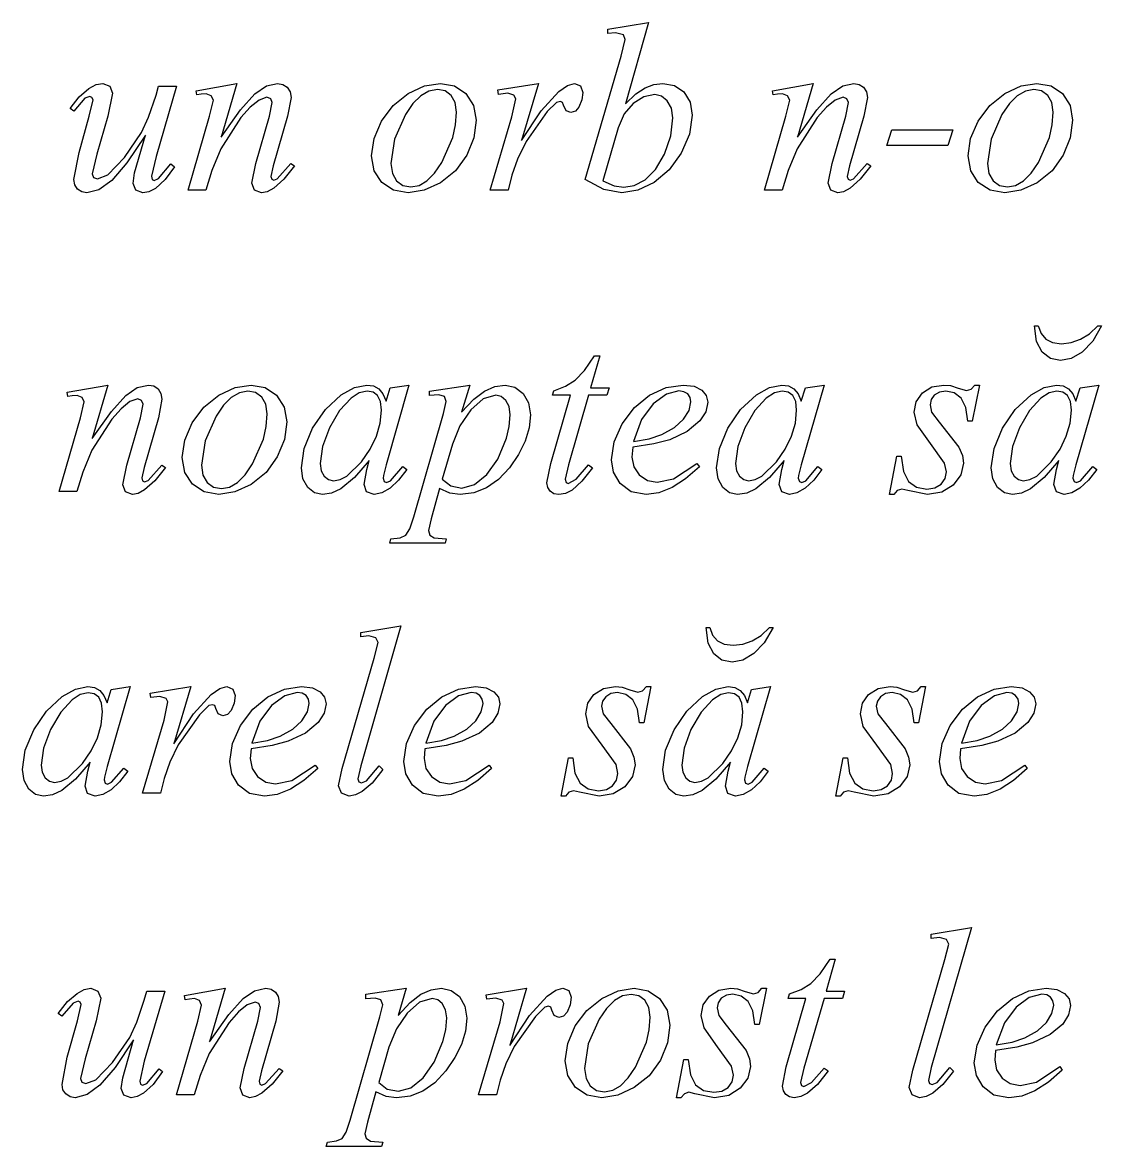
# Model space of a CAD drawing. Extents: x 47 to 525, y 11 to 386.
# Drawn here: x 108.82 to 134.27, y 318.18 to 344.69 of the extents above; entities that cross this region are included whole.
import ezdxf

# ---------------------------------------------------------------- set-up
doc = ezdxf.new("R2010")
doc.units = 0
doc.layers.add('Layer_1', color=7, linetype='CONTINUOUS')

msp = doc.modelspace()

# ---------------------------------------------------------------- linework, layer by layer
at = {"layer": 'Layer_1', "color": 7}
for points in [[(123.584118, 344.687007), (123.036827, 342.767317), (123.286164, 343.001376), (123.500775, 343.147922), (123.704967, 343.225015), (123.917496, 343.250713), (124.195308, 343.200012), (124.417559, 343.047908), (124.56341, 342.80899), (124.612027, 342.497837), (124.54813, 342.051254), (124.356439, 341.606058), (124.068209, 341.212952), (123.714691, 340.91708), (123.331309, 340.731641), (122.953481, 340.669828), (122.528427, 340.748309), (122.09226, 340.983755), (122.936813, 343.892461), (123.034047, 344.286957), (122.989597, 344.395305), (122.800686, 344.445309), (122.622886, 344.425864), (122.622886, 344.531432), (123.584118, 344.687007), (123.584118, 344.687007)], [(112.452139, 343.184038), (111.968743, 341.528271), (111.860395, 341.061544), (111.877074, 340.986535), (111.927081, 340.964296), (112.029872, 341.005966), (112.318797, 341.350455), (112.40214, 341.286559), (112.17989, 340.985131), (111.952083, 340.775382), (111.802064, 340.696206), (111.657601, 340.669814), (111.488135, 340.730932), (111.427014, 340.889287), (111.46313, 341.139318), (111.715942, 342.033875), (111.281859, 341.378931), (110.924173, 340.964296), (110.618579, 340.743434), (110.33521, 340.669814), (110.217139, 340.692039), (110.118514, 340.758714), (110.051839, 340.85942), (110.029614, 340.983741), (110.151853, 341.622712), (110.393551, 342.481155), (110.482451, 342.864537), (110.457446, 342.920101), (110.407439, 342.945106), (110.290757, 342.903436), (110.026834, 342.595063), (109.940711, 342.656181), (110.155323, 342.936078), (110.382434, 343.131243), (110.55329, 343.220837), (110.710255, 343.250702), (110.876944, 343.184027), (110.943619, 343.017338), (110.832494, 342.481158), (110.571348, 341.583821), (110.463, 341.119873), (110.496339, 341.03375), (110.590796, 341.003191), (110.829714, 341.094871), (111.221433, 341.500478), (111.627039, 342.092219), (111.793033, 342.451293), (111.968748, 342.972888), (112.029869, 343.184027), (112.452144, 343.184027), (112.452139, 343.184038)], [(113.874544, 343.250713), (113.505051, 341.986662), (113.963443, 342.629105), (114.299596, 343.006238), (114.571854, 343.189594), (114.832999, 343.250713), (114.959404, 343.227793), (115.060806, 343.159033), (115.129566, 343.053465), (115.152486, 342.920115), (115.07192, 342.475612), (114.732985, 341.306019), (114.674647, 341.058767), (114.696886, 340.992092), (114.744113, 340.967087), (114.824679, 341.003203), (115.146943, 341.358803), (115.233063, 341.306019), (114.981643, 340.989312), (114.744113, 340.778173), (114.591316, 340.696914), (114.455188, 340.669828), (114.291277, 340.733723), (114.230158, 340.900412), (114.324615, 341.358803), (114.646879, 342.475612), (114.707997, 342.800656), (114.671881, 342.889556), (114.582981, 342.925672), (114.396847, 342.858997), (114.187098, 342.693003), (113.969015, 342.445053), (113.499511, 341.711626), (113.282815, 341.194894), (113.143908, 340.736503), (112.72719, 340.736503), (113.232808, 342.475612), (113.321708, 342.85344), (113.271704, 342.959008), (113.152242, 343.006238), (113.035563, 342.995119), (112.929992, 342.978439), (112.913312, 343.07845), (113.874547, 343.250696), (113.874544, 343.250713)], [(119.516931, 342.381158), (119.461369, 341.966521), (119.294681, 341.556051), (119.031453, 341.190032), (118.680713, 340.908746), (118.291774, 340.729557), (117.913949, 340.669828), (117.568071, 340.730252), (117.291646, 340.911526), (117.112457, 341.191422), (117.052728, 341.54216), (117.111068, 341.951241), (117.286089, 342.36171), (117.561124, 342.729813), (117.913949, 343.011792), (118.301497, 343.190983), (118.675156, 343.250713), (119.009226, 343.190289), (119.278011, 343.009015), (119.457201, 342.731202), (119.516931, 342.381158), (119.516931, 342.381158)], [(120.028109, 343.095138), (120.986564, 343.250713), (120.586514, 341.90054), (121.050462, 342.606185), (121.46996, 343.061799), (121.674152, 343.203485), (121.836674, 343.250713), (121.981135, 343.195149), (122.033919, 343.039574), (122.010305, 342.860385), (121.939465, 342.689531), (121.858205, 342.595769), (121.747774, 342.564515), (121.636646, 342.606185), (121.581085, 342.733981), (121.55608, 342.803433), (121.503296, 342.825672), (121.414396, 342.803433), (121.194923, 342.58674), (120.694859, 341.881094), (120.494834, 341.467151), (120.361484, 341.086546), (120.272584, 340.736503), (119.847529, 340.736503), (120.361484, 342.461724), (120.450384, 342.889556), (120.408711, 342.972899), (120.26147, 343.017349), (120.047554, 342.992344), (120.028109, 343.095135), (120.028109, 343.095138)], [(127.46517, 343.250713), (127.095679, 341.986662), (127.55407, 342.629105), (127.890225, 343.006238), (128.16248, 343.189594), (128.423625, 343.250713), (128.55003, 343.227793), (128.651432, 343.159033), (128.720192, 343.053465), (128.743112, 342.920115), (128.662546, 342.475612), (128.323614, 341.306019), (128.265273, 341.058767), (128.287512, 340.992092), (128.334739, 340.967087), (128.415305, 341.003203), (128.737569, 341.358803), (128.823692, 341.306019), (128.572271, 340.989312), (128.334739, 340.778173), (128.181942, 340.696914), (128.045814, 340.669828), (127.881905, 340.733723), (127.820784, 340.900412), (127.915241, 341.358803), (128.237505, 342.475612), (128.298623, 342.800656), (128.262507, 342.889556), (128.173607, 342.925672), (127.987473, 342.858997), (127.777724, 342.693003), (127.559641, 342.445053), (127.090136, 341.711626), (126.87344, 341.194894), (126.734533, 340.736503), (126.317815, 340.736503), (126.823436, 342.475612), (126.912336, 342.85344), (126.862329, 342.959008), (126.74287, 343.006238), (126.626188, 342.995119), (126.520617, 342.978439), (126.503938, 343.07845), (127.465173, 343.250696), (127.46517, 343.250713)], [(133.585402, 342.381158), (133.529838, 341.966521), (133.363149, 341.556051), (133.099922, 341.190032), (132.749183, 340.908746), (132.360244, 340.729557), (131.982419, 340.669828), (131.636541, 340.730252), (131.360116, 340.911526), (131.180925, 341.191422), (131.121195, 341.54216), (131.179536, 341.951241), (131.354559, 342.36171), (131.629595, 342.729813), (131.982419, 343.011792), (132.369967, 343.190983), (132.743626, 343.250713), (133.077696, 343.190289), (133.346481, 343.009015), (133.525671, 342.731202), (133.585402, 342.381158), (133.585402, 342.381158)], [(119.055761, 342.572849), (119.023812, 342.800656), (118.927967, 342.967342), (118.784199, 343.071523), (118.602924, 343.106249), (118.402725, 343.069613), (118.210513, 342.959703), (118.026289, 342.776519), (117.850051, 342.520062), (117.593769, 341.938044), (117.508342, 341.358803), (117.541679, 341.124747), (117.641692, 340.950419), (117.792405, 340.844156), (117.977844, 340.808735), (118.170578, 340.845024), (118.35706, 340.953892), (118.537291, 341.135339), (118.711272, 341.389365), (118.969638, 341.976939), (119.03423, 342.273852), (119.055761, 342.572849), (119.055761, 342.572849)], [(122.508981, 340.953196), (122.770126, 340.838597), (122.997934, 340.800398), (123.246576, 340.844849), (123.503552, 340.978201), (123.749417, 341.219897), (123.959166, 341.583833), (124.105019, 342.010971), (124.153636, 342.442276), (124.121688, 342.670083), (124.025841, 342.842326), (123.889018, 342.950674), (123.728582, 342.98679), (123.472993, 342.934701), (123.222961, 342.778431), (123.011129, 342.531871), (122.870138, 342.203356), (122.508981, 340.953196), (122.508981, 340.953196)], [(133.124231, 342.572849), (133.092282, 342.800656), (132.996435, 342.967342), (132.852667, 343.071523), (132.671394, 343.106249), (132.471195, 343.069613), (132.278984, 342.959703), (132.094759, 342.776519), (131.918521, 342.520062), (131.662237, 341.938044), (131.576809, 341.358803), (131.610147, 341.124747), (131.710159, 340.950419), (131.860874, 340.844156), (132.046314, 340.808735), (132.239047, 340.845024), (132.425529, 340.953892), (132.605761, 341.135339), (132.779742, 341.389365), (133.038108, 341.976939), (133.1027, 342.273852), (133.124231, 342.572849), (133.124231, 342.572849)], [(130.757258, 342.156128), (130.643353, 341.786637), (129.204283, 341.786637), (129.318185, 342.156128), (130.757258, 342.156128), (130.757258, 342.156128)], [(134.182699, 337.530537), (134.266045, 337.530537), (134.059073, 337.171463), (133.810431, 336.916568), (133.549287, 336.764467), (133.299254, 336.713766), (133.060335, 336.763078), (132.865865, 336.911012), (132.734599, 337.165907), (132.685288, 337.530537), (132.774188, 337.530537), (132.839474, 337.351347), (132.951988, 337.219384), (133.113814, 337.140208), (133.321479, 337.113816), (133.551369, 337.139861), (133.771536, 337.217997), (133.98198, 337.348222), (134.182699, 337.530537), (134.182699, 337.530537)], [(122.431195, 336.827668), (122.214499, 336.072016), (122.650668, 336.072016), (122.603438, 335.896993), (122.170049, 335.896993), (121.69221, 334.257894), (121.614424, 333.916185), (121.636635, 333.843953), (121.689419, 333.818948), (121.872776, 333.916182), (122.170035, 334.257891), (122.261715, 334.188439), (122.013071, 333.871036), (121.778319, 333.66337), (121.622049, 333.584194), (121.464389, 333.557802), (121.353265, 333.576555), (121.264364, 333.632811), (121.206022, 333.721018), (121.186575, 333.830059), (121.275475, 334.288453), (121.739426, 335.89699), (121.319928, 335.89699), (121.347698, 336.005338), (121.627596, 336.108823), (121.856096, 336.252593), (122.070708, 336.479704), (122.308933, 336.827666), (122.431172, 336.827666), (122.431195, 336.827668)], [(110.829708, 336.138691), (110.460214, 334.87464), (110.918607, 335.517084), (111.25476, 335.894216), (111.527018, 336.077572), (111.788163, 336.138691), (111.914568, 336.115771), (112.01597, 336.047014), (112.084728, 335.941443), (112.107647, 335.808093), (112.027081, 335.363593), (111.688149, 334.193999), (111.629808, 333.946744), (111.652047, 333.880069), (111.699277, 333.855064), (111.779843, 333.891177), (112.102107, 334.24678), (112.188227, 334.193996), (111.936807, 333.877288), (111.699277, 333.66615), (111.54648, 333.584889), (111.410352, 333.557802), (111.24644, 333.6217), (111.185322, 333.788386), (111.279779, 334.24678), (111.602043, 335.36359), (111.663161, 335.688631), (111.627045, 335.777531), (111.538145, 335.813647), (111.352011, 335.746972), (111.142261, 335.580979), (110.924176, 335.333031), (110.454671, 334.599603), (110.237978, 334.082871), (110.099071, 333.624477), (109.682351, 333.624477), (110.187971, 335.36359), (110.276871, 335.741415), (110.226864, 335.846986), (110.107405, 335.894213), (109.990723, 335.883093), (109.885155, 335.866414), (109.868476, 335.966428), (110.829711, 336.138671), (110.829708, 336.138691)], [(115.049692, 335.269136), (114.99413, 334.854499), (114.827442, 334.444031), (114.564214, 334.078011), (114.213473, 333.796726), (113.824535, 333.617535), (113.44671, 333.557805), (113.100831, 333.61823), (112.824407, 333.799503), (112.645218, 334.0794), (112.585489, 334.43014), (112.643829, 334.839219), (112.81885, 335.249688), (113.093885, 335.617791), (113.44671, 335.899773), (113.834258, 336.078961), (114.207917, 336.138691), (114.541987, 336.078266), (114.810771, 335.896993), (114.989962, 335.61918), (115.049692, 335.269136), (115.049692, 335.269136)], [(117.933394, 336.138691), (117.39166, 334.255117), (117.330539, 334.002308), (117.322213, 333.941187), (117.349984, 333.863401), (117.405548, 333.838396), (117.500002, 333.882846), (117.78893, 334.216224), (117.883387, 334.149549), (117.688916, 333.894654), (117.488891, 333.707826), (117.293727, 333.59531), (117.113843, 333.557805), (116.933263, 333.618923), (116.874922, 333.791169), (116.936043, 334.149549), (116.994384, 334.357908), (116.645033, 333.954384), (116.324854, 333.693935), (116.107465, 333.591838), (115.894242, 333.557805), (115.705328, 333.599477), (115.544196, 333.724494), (115.433766, 333.925214), (115.396955, 334.188442), (115.462936, 334.641972), (115.660878, 335.119118), (115.963, 335.561534), (116.335965, 335.90533), (116.646422, 336.08035), (116.93882, 336.138691), (117.093701, 336.116466), (117.219411, 336.049791), (117.319425, 335.93172), (117.391657, 335.755309), (117.491668, 336.072016), (117.933391, 336.138691), (117.933394, 336.138691)], [(119.366913, 336.138691), (119.175222, 335.49972), (119.46137, 335.801843), (119.714179, 335.997007), (119.955182, 336.10327), (120.200352, 336.138691), (120.429548, 336.089379), (120.622627, 335.941443), (120.753894, 335.717109), (120.79765, 335.433045), (120.76657, 335.126061), (120.673329, 334.8163), (120.517928, 334.50376), (120.300366, 334.188442), (120.041478, 333.912538), (119.762102, 333.715464), (119.462237, 333.59722), (119.141883, 333.557805), (118.894629, 333.588364), (118.655711, 333.696712), (118.452906, 332.979955), (118.391788, 332.704918), (118.422347, 332.602127), (118.527915, 332.535452), (118.814063, 332.510447), (118.789058, 332.407656), (117.480557, 332.407656), (117.508328, 332.510447), (117.725021, 332.538232), (117.858371, 332.599347), (117.950049, 332.745893), (118.047285, 333.029956), (118.750153, 335.463601), (118.814048, 335.749749), (118.769598, 335.866431), (118.639028, 335.908104), (118.413998, 335.888659), (118.413998, 335.997007), (119.366899, 336.138691), (119.366913, 336.138691)], [(123.20907, 334.671838), (123.189625, 334.441251), (123.23338, 334.212056), (123.364648, 334.018976), (123.558423, 333.889792), (123.789702, 333.84673), (124.173084, 333.927296), (124.723155, 334.291233), (124.781496, 334.210667), (124.456107, 333.92504), (124.138358, 333.721021), (123.828249, 333.598609), (123.52578, 333.557805), (123.170179, 333.621702), (122.914591, 333.813394), (122.760404, 334.082179), (122.709009, 334.377356), (122.772906, 334.796159), (122.964598, 335.224686), (123.252829, 335.609457), (123.606346, 335.896993), (123.998063, 336.078266), (124.400891, 336.138691), (124.657175, 336.108826), (124.83706, 336.019232), (124.943323, 335.888659), (124.978744, 335.735861), (124.932905, 335.510138), (124.795387, 335.294138), (124.496738, 335.045496), (124.084184, 334.849638), (123.709831, 334.748235), (123.209073, 334.671838), (123.20907, 334.671838)], [(127.723533, 336.138691), (127.181799, 334.255117), (127.120678, 334.002308), (127.112353, 333.941187), (127.140123, 333.863401), (127.195684, 333.838396), (127.290141, 333.882846), (127.579069, 334.216224), (127.673523, 334.149549), (127.479055, 333.894654), (127.27903, 333.707826), (127.083866, 333.59531), (126.903982, 333.557805), (126.723402, 333.618923), (126.665061, 333.791169), (126.726182, 334.149549), (126.784521, 334.357908), (126.435171, 333.954384), (126.114991, 333.693935), (125.897603, 333.591838), (125.684382, 333.557805), (125.495468, 333.599477), (125.334336, 333.724494), (125.223905, 333.925214), (125.187095, 334.188442), (125.253075, 334.641972), (125.451018, 335.119118), (125.753139, 335.561534), (126.126105, 335.90533), (126.43656, 336.08035), (126.728959, 336.138691), (126.88384, 336.116466), (127.00955, 336.049791), (127.109564, 335.93172), (127.181796, 335.755309), (127.281807, 336.072016), (127.72353, 336.138691), (127.723533, 336.138691)], [(131.385115, 336.138691), (131.215649, 335.285804), (131.112858, 335.285804), (131.066328, 335.607373), (130.954506, 335.827541), (130.792679, 335.95464), (130.596126, 335.997007), (130.441246, 335.973392), (130.321092, 335.90255), (130.246082, 335.798369), (130.221078, 335.674743), (130.259971, 335.49972), (130.437774, 335.266359), (130.904499, 334.671838), (130.983675, 334.477367), (131.010067, 334.29401), (130.949644, 334.021059), (130.768372, 333.780055), (130.497503, 333.613368), (130.162737, 333.557805), (129.701567, 333.652262), (129.559883, 333.685601), (129.450146, 333.653652), (129.370969, 333.557805), (129.268178, 333.557805), (129.437644, 334.457922), (129.540435, 334.457922), (129.59253, 334.097458), (129.715458, 333.860621), (129.902982, 333.729356), (130.148846, 333.685601), (130.33776, 333.714771), (130.482224, 333.80228), (130.575986, 333.934937), (130.60724, 334.093985), (130.56279, 334.299567), (130.234969, 334.760738), (129.915483, 335.202461), (129.84603, 335.496943), (129.894647, 335.745586), (130.040499, 335.952557), (130.265528, 336.092157), (130.546119, 336.138691), (130.707251, 336.124805), (130.887831, 336.06091), (131.079522, 336.008123), (131.189258, 336.040767), (131.279547, 336.138696), (131.385115, 336.138696), (131.385115, 336.138691)], [(134.202147, 336.138691), (133.660411, 334.255117), (133.599293, 334.002308), (133.590967, 333.941187), (133.618738, 333.863401), (133.674299, 333.838396), (133.768756, 333.882846), (134.057681, 334.216224), (134.152138, 334.149549), (133.957669, 333.894654), (133.757645, 333.707826), (133.56248, 333.59531), (133.382597, 333.557805), (133.202017, 333.618923), (133.143676, 333.791169), (133.204794, 334.149549), (133.263135, 334.357908), (132.913785, 333.954384), (132.593605, 333.693935), (132.376216, 333.591838), (132.162996, 333.557805), (131.974082, 333.599477), (131.81295, 333.724494), (131.702519, 333.925214), (131.665709, 334.188442), (131.73169, 334.641972), (131.929632, 335.119118), (132.231754, 335.561534), (132.604719, 335.90533), (132.915175, 336.08035), (133.207574, 336.138691), (133.362454, 336.116466), (133.488165, 336.049791), (133.588177, 335.93172), (133.660408, 335.755309), (133.760422, 336.072016), (134.202145, 336.138691), (134.202147, 336.138691)], [(114.588521, 335.460827), (114.556573, 335.688634), (114.460728, 335.855323), (114.316959, 335.959503), (114.135685, 335.99423), (113.935486, 335.957593), (113.743274, 335.847683), (113.55905, 335.664499), (113.382812, 335.408043), (113.12653, 334.826023), (113.041103, 334.246783), (113.07444, 334.012725), (113.174453, 333.838396), (113.325166, 333.732133), (113.510605, 333.696712), (113.703338, 333.733001), (113.889821, 333.84187), (114.070052, 334.023316), (114.244033, 334.277342), (114.502399, 334.864917), (114.566991, 335.16183), (114.588521, 335.460827), (114.588521, 335.460827)], [(116.94438, 335.99423), (116.761023, 335.952557), (116.566552, 335.827541), (116.298464, 335.534448), (116.060934, 335.127452), (115.896329, 334.685729), (115.841461, 334.288456), (115.865075, 334.118989), (115.935918, 333.988417), (116.037318, 333.907156), (116.152611, 333.880069), (116.307318, 333.908024), (116.468624, 333.991889), (116.81103, 334.327349), (117.018868, 334.626519), (117.167324, 334.92951), (117.256398, 335.23632), (117.286089, 335.54695), (117.26317, 335.750447), (117.194412, 335.888659), (117.086064, 335.967837), (116.94438, 335.99423), (116.94438, 335.99423)], [(118.719608, 333.916185), (118.921717, 333.761999), (119.183556, 333.710603), (119.478038, 333.791169), (119.76974, 334.030087), (120.028109, 334.394024), (120.230911, 334.882974), (120.299671, 335.162178), (120.322591, 335.438602), (120.296893, 335.63446), (120.2198, 335.777534), (120.110758, 335.867128), (119.983659, 335.896993), (119.68501, 335.810871), (119.389138, 335.552507), (119.136327, 335.178847), (118.961304, 334.746847), (118.719608, 333.916185), (118.719608, 333.916185)], [(123.228515, 334.807965), (123.601479, 334.871863), (123.898045, 334.969097), (124.196693, 335.13648), (124.40922, 335.333034), (124.538404, 335.541393), (124.581466, 335.738641), (124.562713, 335.84421), (124.506457, 335.927555), (124.41825, 335.981726), (124.298095, 335.999784), (124.005697, 335.92408), (123.69524, 335.696968), (123.420205, 335.324698), (123.228515, 334.807965), (123.228515, 334.807965)], [(126.734519, 335.99423), (126.551161, 335.952557), (126.356691, 335.827541), (126.088602, 335.534448), (125.851071, 335.127452), (125.686468, 334.685729), (125.6316, 334.288456), (125.655214, 334.118989), (125.726055, 333.988417), (125.827457, 333.907156), (125.94275, 333.880069), (126.097458, 333.908024), (126.258763, 333.991889), (126.601169, 334.327349), (126.809008, 334.626519), (126.957463, 334.92951), (127.046537, 335.23632), (127.076228, 335.54695), (127.053309, 335.750447), (126.984551, 335.888659), (126.876203, 335.967837), (126.734519, 335.99423), (126.734519, 335.99423)], [(133.213134, 335.99423), (133.029775, 335.952557), (132.835306, 335.827541), (132.567216, 335.534448), (132.329685, 335.127452), (132.165082, 334.685729), (132.110215, 334.288456), (132.133828, 334.118989), (132.204669, 333.988417), (132.306071, 333.907156), (132.421365, 333.880069), (132.576072, 333.908024), (132.737377, 333.991889), (133.079781, 334.327349), (133.28762, 334.626519), (133.436077, 334.92951), (133.525151, 335.23632), (133.554843, 335.54695), (133.531923, 335.750447), (133.463165, 335.888659), (133.354818, 335.967837), (133.213134, 335.99423), (133.213134, 335.99423)], [(117.74448, 330.462959), (116.794359, 327.15698), (116.724907, 326.854164), (116.749912, 326.784712), (116.816587, 326.756941), (116.930489, 326.804168), (117.233308, 327.156991), (117.316651, 327.070871), (117.063146, 326.754857), (116.830478, 326.551359), (116.670736, 326.472183), (116.519328, 326.445791), (116.341525, 326.51802), (116.272073, 326.684709), (116.360973, 327.095873), (117.113846, 329.701761), (117.205526, 330.068474), (117.152742, 330.176822), (116.98883, 330.221272), (116.794362, 330.201827), (116.794362, 330.304618), (117.744483, 330.46297), (117.74448, 330.462959)], [(126.437263, 330.418509), (126.520606, 330.418509), (126.313636, 330.059435), (126.064992, 329.80454), (125.803848, 329.652439), (125.553814, 329.601738), (125.314896, 329.65105), (125.120425, 329.798986), (124.98916, 330.053879), (124.939848, 330.418509), (125.028748, 330.418509), (125.094035, 330.239319), (125.206548, 330.107359), (125.368375, 330.028181), (125.576039, 330.001788), (125.80593, 330.027833), (126.026098, 330.105968), (126.236542, 330.236194), (126.437263, 330.418509), (126.437263, 330.418509)], [(111.354777, 329.026671), (110.81304, 327.143094), (110.751919, 326.890285), (110.743594, 326.829167), (110.771364, 326.751378), (110.826928, 326.726374), (110.921385, 326.770824), (111.21031, 327.104199), (111.304767, 327.037524), (111.110298, 326.78263), (110.910271, 326.595801), (110.715107, 326.483287), (110.535223, 326.445783), (110.354643, 326.506901), (110.296305, 326.679144), (110.357423, 327.037524), (110.415764, 327.245883), (110.066413, 326.84236), (109.746234, 326.58191), (109.528845, 326.479814), (109.315623, 326.445783), (109.126709, 326.487454), (108.965577, 326.612469), (108.855146, 326.813189), (108.818336, 327.076417), (108.884316, 327.529947), (109.082259, 328.007092), (109.384382, 328.44951), (109.757345, 328.793304), (110.067803, 328.968327), (110.3602, 329.026668), (110.515081, 329.004443), (110.640791, 328.937768), (110.740805, 328.819695), (110.813037, 328.643283), (110.913048, 328.959993), (111.354774, 329.026668), (111.354777, 329.026671)], [(111.827059, 328.871087), (112.785514, 329.026665), (112.385464, 327.676492), (112.849412, 328.382137), (113.26891, 328.837751), (113.473103, 328.979437), (113.635623, 329.026665), (113.780087, 328.971101), (113.832871, 328.815526), (113.809257, 328.636336), (113.738414, 328.46548), (113.657154, 328.371718), (113.546723, 328.340464), (113.435598, 328.382137), (113.380035, 328.50993), (113.35503, 328.579385), (113.302246, 328.601596), (113.213346, 328.579385), (112.993873, 328.362689), (112.493809, 327.657044), (112.293781, 327.243103), (112.160431, 326.862498), (112.071531, 326.512455), (111.646476, 326.512455), (112.160431, 328.237674), (112.249331, 328.665508), (112.207661, 328.748851), (112.06042, 328.793301), (111.846504, 328.768296), (111.827059, 328.871087), (111.827059, 328.871087)], [(114.207919, 327.55981), (114.188474, 327.329226), (114.232229, 327.100029), (114.363494, 326.906948), (114.55727, 326.777765), (114.788549, 326.734705), (115.171931, 326.815271), (115.722002, 327.179205), (115.780343, 327.098639), (115.454955, 326.813013), (115.137206, 326.608994), (114.827096, 326.486583), (114.524626, 326.44578), (114.169026, 326.509676), (113.913437, 326.701366), (113.759251, 326.970151), (113.707855, 327.265328), (113.771753, 327.684131), (113.963444, 328.112658), (114.251676, 328.497429), (114.605192, 328.784967), (114.99691, 328.966241), (115.399738, 329.026665), (115.656021, 328.9968), (115.835907, 328.907203), (115.94217, 328.776632), (115.977591, 328.623835), (115.931752, 328.398111), (115.794234, 328.182112), (115.495584, 327.933468), (115.083031, 327.73761), (114.708678, 327.636209), (114.207919, 327.55981), (114.207919, 327.55981)], [(118.308445, 327.55981), (118.288999, 327.329226), (118.332755, 327.100029), (118.464022, 326.906948), (118.657798, 326.777765), (118.889077, 326.734705), (119.272459, 326.815271), (119.82253, 327.179205), (119.880871, 327.098639), (119.555482, 326.813013), (119.237732, 326.608994), (118.927623, 326.486583), (118.625154, 326.44578), (118.269554, 326.509676), (118.013965, 326.701366), (117.859779, 326.970151), (117.808383, 327.265328), (117.872281, 327.684131), (118.063972, 328.112658), (118.352204, 328.497429), (118.70572, 328.784967), (119.097438, 328.966241), (119.500266, 329.026665), (119.756549, 328.9968), (119.936435, 328.907203), (120.042698, 328.776632), (120.078119, 328.623835), (120.03228, 328.398111), (119.894762, 328.182112), (119.596112, 327.933468), (119.183559, 327.73761), (118.809206, 327.636209), (118.308447, 327.55981), (118.308445, 327.55981)], [(123.639682, 329.026665), (123.470216, 328.173778), (123.367425, 328.173778), (123.320894, 328.495346), (123.209073, 328.715512), (123.047246, 328.842612), (122.850693, 328.884978), (122.695811, 328.861365), (122.575656, 328.790524), (122.500648, 328.686344), (122.475645, 328.562717), (122.514538, 328.387694), (122.692338, 328.15433), (123.159066, 327.55981), (123.238242, 327.365341), (123.264634, 327.181985), (123.204209, 326.909032), (123.022936, 326.66803), (122.752069, 326.501342), (122.417304, 326.44578), (121.956133, 326.540234), (121.814449, 326.573573), (121.704712, 326.541624), (121.625535, 326.44578), (121.522744, 326.44578), (121.69221, 327.345894), (121.795001, 327.345894), (121.847096, 326.985432), (121.970024, 326.748596), (122.157549, 326.617328), (122.403413, 326.573573), (122.592326, 326.602743), (122.736788, 326.690255), (122.83055, 326.82291), (122.861804, 326.981957), (122.817354, 327.187539), (122.489536, 327.64871), (122.170049, 328.090433), (122.100597, 328.384914), (122.149214, 328.633558), (122.295065, 328.840528), (122.520094, 328.980131), (122.800686, 329.026665), (122.961818, 329.01278), (123.142395, 328.948882), (123.334089, 328.896098), (123.443824, 328.928741), (123.534114, 329.026671), (123.639682, 329.026671), (123.639682, 329.026665)], [(126.456708, 329.026665), (125.914974, 327.143089), (125.853853, 326.89028), (125.845528, 326.829162), (125.873298, 326.751373), (125.928859, 326.726368), (126.023316, 326.770818), (126.312244, 327.104193), (126.406701, 327.037518), (126.21223, 326.782625), (126.012205, 326.595795), (125.817041, 326.483281), (125.637157, 326.445777), (125.456577, 326.506895), (125.398236, 326.679138), (125.459357, 327.037518), (125.517698, 327.245877), (125.168347, 326.842354), (124.848166, 326.581904), (124.630778, 326.479809), (124.417557, 326.445777), (124.228643, 326.487448), (124.067511, 326.612463), (123.95708, 326.813183), (123.92027, 327.076411), (123.98625, 327.529941), (124.184193, 328.007087), (124.486314, 328.449505), (124.85928, 328.793299), (125.169735, 328.968321), (125.462134, 329.026662), (125.617015, 329.004437), (125.742725, 328.937762), (125.842739, 328.81969), (125.914971, 328.643278), (126.014982, 328.959987), (126.456705, 329.026662), (126.456708, 329.026665)], [(130.118287, 329.026665), (129.948821, 328.173778), (129.84603, 328.173778), (129.799499, 328.495346), (129.687676, 328.715512), (129.525851, 328.842612), (129.329299, 328.884978), (129.174416, 328.861365), (129.054262, 328.790524), (128.979253, 328.686344), (128.954251, 328.562717), (128.993144, 328.387694), (129.170944, 328.15433), (129.637671, 327.55981), (129.716848, 327.365341), (129.74324, 327.181985), (129.682815, 326.909032), (129.501542, 326.66803), (129.230675, 326.501342), (128.89591, 326.44578), (128.434739, 326.540234), (128.293055, 326.573573), (128.183318, 326.541624), (128.104141, 326.44578), (128.00135, 326.44578), (128.170816, 327.345894), (128.273607, 327.345894), (128.325702, 326.985432), (128.44863, 326.748596), (128.636153, 326.617328), (128.882019, 326.573573), (129.070932, 326.602743), (129.215394, 326.690255), (129.309156, 326.82291), (129.34041, 326.981957), (129.29596, 327.187539), (128.968142, 327.64871), (128.648655, 328.090433), (128.579203, 328.384914), (128.62782, 328.633558), (128.773671, 328.840528), (128.9987, 328.980131), (129.279292, 329.026665), (129.440424, 329.01278), (129.621001, 328.948882), (129.812692, 328.896098), (129.922429, 328.928741), (130.012719, 329.026671), (130.118287, 329.026671), (130.118287, 329.026665)], [(130.943398, 327.55981), (130.923953, 327.329226), (130.967709, 327.100029), (131.098976, 326.906948), (131.292751, 326.777765), (131.524031, 326.734705), (131.907413, 326.815271), (132.457484, 327.179205), (132.515824, 327.098639), (132.190435, 326.813013), (131.872686, 326.608994), (131.562577, 326.486583), (131.260108, 326.44578), (130.904507, 326.509676), (130.648919, 326.701366), (130.494732, 326.970151), (130.443337, 327.265328), (130.507233, 327.684131), (130.698923, 328.112658), (130.987155, 328.497429), (131.340674, 328.784967), (131.73239, 328.966241), (132.13522, 329.026665), (132.391502, 328.9968), (132.571386, 328.907203), (132.677649, 328.776632), (132.71307, 328.623835), (132.66723, 328.398111), (132.529713, 328.182112), (132.231065, 327.933468), (131.818513, 327.73761), (131.444158, 327.636209), (130.943401, 327.55981), (130.943398, 327.55981)], [(110.36576, 328.882207), (110.182404, 328.840535), (109.987935, 328.715518), (109.719844, 328.422425), (109.482314, 328.015429), (109.31771, 327.573706), (109.262841, 327.176433), (109.286456, 327.006967), (109.357298, 326.876394), (109.4587, 326.795133), (109.573991, 326.768046), (109.728698, 326.796001), (109.890004, 326.879866), (110.23241, 327.215326), (110.440248, 327.514497), (110.588704, 327.817487), (110.677778, 328.124297), (110.707469, 328.434927), (110.68455, 328.638426), (110.615792, 328.776639), (110.507444, 328.855815), (110.36576, 328.882207), (110.36576, 328.882207)], [(114.227364, 327.695939), (114.600329, 327.759836), (114.896894, 327.857071), (115.195543, 328.024453), (115.408069, 328.221005), (115.537254, 328.429365), (115.580315, 328.626612), (115.561563, 328.732182), (115.505306, 328.815526), (115.4171, 328.8697), (115.296944, 328.887758), (115.004547, 328.812054), (114.694089, 328.584942), (114.419055, 328.212672), (114.227364, 327.695939), (114.227364, 327.695939)], [(118.32789, 327.695939), (118.700854, 327.759836), (118.99742, 327.857071), (119.296068, 328.024453), (119.508595, 328.221005), (119.637779, 328.429365), (119.68084, 328.626612), (119.662088, 328.732182), (119.605831, 328.815526), (119.517625, 328.8697), (119.39747, 328.887758), (119.105072, 328.812054), (118.794615, 328.584942), (118.51958, 328.212672), (118.32789, 327.695939), (118.32789, 327.695939)], [(125.467694, 328.882201), (125.284337, 328.840529), (125.089866, 328.715512), (124.821778, 328.42242), (124.584248, 328.015424), (124.419644, 327.573701), (124.364775, 327.176428), (124.38839, 327.006961), (124.459232, 326.876389), (124.560633, 326.795128), (124.675925, 326.768041), (124.830633, 326.795996), (124.991938, 326.879861), (125.334344, 327.215321), (125.542183, 327.514491), (125.690638, 327.817481), (125.779712, 328.124291), (125.809403, 328.434921), (125.786484, 328.63842), (125.717726, 328.776633), (125.609378, 328.855809), (125.467694, 328.882201), (125.467694, 328.882201)], [(130.962843, 327.695939), (131.335808, 327.759836), (131.632373, 327.857071), (131.931023, 328.024453), (132.143551, 328.221005), (132.272733, 328.429365), (132.315794, 328.626612), (132.297042, 328.732182), (132.240785, 328.815526), (132.152579, 328.8697), (132.032426, 328.887758), (131.740027, 328.812054), (131.429571, 328.584942), (131.154535, 328.212672), (130.962843, 327.695939), (130.962843, 327.695939)], [(131.201758, 323.350938), (130.251635, 320.044959), (130.182183, 319.742143), (130.207187, 319.672689), (130.273862, 319.644907), (130.387767, 319.692136), (130.690583, 320.044959), (130.773926, 319.958836), (130.520423, 319.642824), (130.287753, 319.439325), (130.128011, 319.360149), (129.976603, 319.333756), (129.798803, 319.405988), (129.729349, 319.572676), (129.818249, 319.983839), (130.571124, 322.589729), (130.662801, 322.956442), (130.610017, 323.064789), (130.446108, 323.10924), (130.251637, 323.089792), (130.251637, 323.192583), (131.201761, 323.350936), (131.201758, 323.350938)], [(127.987465, 322.60362), (127.770769, 321.847968), (128.206937, 321.847968), (128.159708, 321.672945), (127.726319, 321.672945), (127.24848, 320.033847), (127.170694, 319.692136), (127.192905, 319.619905), (127.245689, 319.594902), (127.429046, 319.692137), (127.726305, 320.033848), (127.817984, 319.964394), (127.569341, 319.646993), (127.334589, 319.439327), (127.178319, 319.36015), (127.020659, 319.333758), (126.909534, 319.35251), (126.820634, 319.408768), (126.762294, 319.496973), (126.742848, 319.606015), (126.831748, 320.064407), (127.295696, 321.672946), (126.876198, 321.672946), (126.903968, 321.781294), (127.183864, 321.884779), (127.412366, 322.028547), (127.626976, 322.25566), (127.8652, 322.603621), (127.987439, 322.603621), (127.987465, 322.60362)], [(112.174325, 321.847968), (111.690929, 320.1922), (111.582581, 319.725474), (111.59926, 319.650464), (111.649267, 319.628239), (111.752058, 319.669911), (112.040986, 320.0144), (112.124329, 319.950502), (111.902078, 319.649075), (111.674272, 319.439326), (111.524253, 319.360149), (111.37979, 319.333757), (111.210324, 319.394876), (111.149203, 319.55323), (111.185319, 319.803261), (111.438131, 320.69782), (111.004047, 320.042875), (110.646362, 319.628239), (110.340768, 319.407377), (110.057398, 319.333757), (109.939327, 319.355982), (109.840703, 319.422657), (109.774028, 319.523364), (109.751803, 319.647686), (109.874042, 320.286656), (110.115739, 321.1451), (110.204639, 321.528482), (110.179635, 321.584045), (110.12963, 321.609047), (110.012948, 321.567375), (109.749026, 321.259002), (109.662903, 321.320121), (109.877513, 321.600018), (110.104626, 321.795182), (110.275481, 321.884777), (110.432446, 321.914642), (110.599133, 321.847967), (110.665808, 321.681278), (110.554683, 321.145099), (110.293539, 320.247762), (110.185192, 319.783813), (110.21853, 319.697691), (110.312985, 319.667132), (110.551905, 319.75881), (110.943621, 320.164418), (111.349228, 320.75616), (111.515222, 321.115234), (111.69094, 321.636828), (111.752058, 321.847967), (112.174336, 321.847967), (112.174325, 321.847968)], [(113.596728, 321.914643), (113.227237, 320.650592), (113.685629, 321.293035), (114.021783, 321.670167), (114.29404, 321.853524), (114.555185, 321.914643), (114.681591, 321.891723), (114.782992, 321.822964), (114.85175, 321.717395), (114.874669, 321.584045), (114.794103, 321.139544), (114.455171, 319.96995), (114.39683, 319.722695), (114.41907, 319.65602), (114.466299, 319.631018), (114.546865, 319.667134), (114.869129, 320.022735), (114.955249, 319.969951), (114.703829, 319.653243), (114.466299, 319.442105), (114.313502, 319.360845), (114.177372, 319.333758), (114.013463, 319.397655), (113.952345, 319.564343), (114.046802, 320.022735), (114.369065, 321.139545), (114.430183, 321.464586), (114.394067, 321.553487), (114.305167, 321.589602), (114.119031, 321.522927), (113.909283, 321.356934), (113.691199, 321.108985), (113.221694, 320.375558), (113.005001, 319.858825), (112.866094, 319.400433), (112.449373, 319.400433), (112.954994, 321.139545), (113.043894, 321.517371), (112.993887, 321.62294), (112.874428, 321.670168), (112.757746, 321.659057), (112.652178, 321.642389), (112.635498, 321.742402), (113.59673, 321.914646), (113.596728, 321.914643)], [(117.866719, 321.914643), (117.675028, 321.275672), (117.961175, 321.577794), (118.213985, 321.772958), (118.454988, 321.879222), (118.700158, 321.914643), (118.929355, 321.865331), (119.122436, 321.717395), (119.253703, 321.493061), (119.297458, 321.208997), (119.266378, 320.902013), (119.173137, 320.592251), (119.017735, 320.279711), (118.800172, 319.964393), (118.541284, 319.68849), (118.261908, 319.491416), (117.962043, 319.373172), (117.641689, 319.333757), (117.394437, 319.364316), (117.155516, 319.472664), (116.952714, 318.755905), (116.891593, 318.48087), (116.922152, 318.378079), (117.027723, 318.311404), (117.313871, 318.286402), (117.288866, 318.183611), (115.980365, 318.183611), (116.008136, 318.286402), (116.22483, 318.314182), (116.358182, 318.375302), (116.44986, 318.521849), (116.547093, 318.805913), (117.249962, 321.239558), (117.31386, 321.525705), (117.26941, 321.642387), (117.138837, 321.684059), (116.913807, 321.664611), (116.913807, 321.772958), (117.866708, 321.914643), (117.866719, 321.914643)], [(119.750292, 321.759067), (120.70875, 321.914643), (120.308697, 320.56447), (120.772646, 321.270116), (121.192146, 321.72573), (121.396337, 321.867414), (121.558857, 321.914643), (121.703321, 321.85908), (121.756105, 321.703505), (121.732491, 321.524315), (121.661648, 321.35346), (121.580388, 321.259698), (121.469957, 321.228444), (121.358832, 321.270116), (121.303271, 321.39791), (121.278266, 321.467363), (121.225482, 321.489588), (121.136582, 321.467363), (120.917109, 321.250669), (120.417045, 320.545023), (120.21702, 320.131081), (120.08367, 319.750477), (119.99477, 319.400432), (119.569715, 319.400432), (120.08367, 321.125653), (120.17257, 321.553485), (120.130897, 321.636829), (119.983656, 321.68128), (119.76974, 321.656278), (119.750295, 321.759069), (119.750292, 321.759067)], [(124.084182, 321.045087), (124.028619, 320.630451), (123.861932, 320.219981), (123.598704, 319.853962), (123.247966, 319.572676), (122.859026, 319.393487), (122.481199, 319.333757), (122.135321, 319.394181), (121.858899, 319.575455), (121.679708, 319.855351), (121.619978, 320.206091), (121.678319, 320.615171), (121.853342, 321.02564), (122.128377, 321.393743), (122.481199, 321.675723), (122.868749, 321.854913), (123.242409, 321.914643), (123.576479, 321.854218), (123.845264, 321.672945), (124.024452, 321.395132), (124.084182, 321.045087), (124.084182, 321.045087)], [(123.623014, 321.236778), (123.591065, 321.464585), (123.495218, 321.631273), (123.351449, 321.735453), (123.170177, 321.77018), (122.969977, 321.733543), (122.777765, 321.623633), (122.593541, 321.44045), (122.417304, 321.183994), (122.16102, 320.601975), (122.075592, 320.022734), (122.108929, 319.788676), (122.208942, 319.614348), (122.359656, 319.508085), (122.545097, 319.472664), (122.73783, 319.508953), (122.924312, 319.617821), (123.104543, 319.799268), (123.278525, 320.053293), (123.536891, 320.640869), (123.601483, 320.937782), (123.623014, 321.236778), (123.623014, 321.236778)], [(126.362251, 321.914643), (126.192785, 321.061756), (126.089994, 321.061756), (126.043464, 321.383325), (125.931642, 321.603492), (125.769815, 321.730592), (125.573262, 321.772958), (125.418382, 321.749344), (125.298228, 321.678501), (125.223218, 321.574321), (125.198214, 321.450694), (125.237107, 321.275672), (125.41491, 321.042309), (125.881635, 320.447788), (125.960811, 320.253319), (125.987203, 320.069962), (125.926779, 319.797011), (125.745508, 319.556007), (125.474639, 319.389319), (125.139873, 319.333757), (124.678702, 319.428214), (124.537018, 319.461551), (124.427282, 319.429602), (124.348105, 319.333757), (124.245314, 319.333757), (124.41478, 320.233872), (124.517571, 320.233872), (124.569666, 319.873409), (124.692593, 319.636573), (124.880118, 319.505307), (125.125982, 319.461551), (125.314896, 319.490721), (125.45936, 319.578233), (125.553122, 319.710889), (125.584376, 319.869937), (125.539926, 320.075518), (125.212105, 320.536689), (124.892618, 320.978412), (124.823166, 321.272894), (124.871783, 321.521537), (125.017634, 321.728508), (125.242664, 321.868109), (125.523255, 321.914643), (125.684387, 321.900752), (125.864967, 321.836855), (126.056658, 321.78407), (126.166394, 321.816713), (126.256683, 321.914642), (126.362251, 321.914642), (126.362251, 321.914643)], [(131.765723, 320.447788), (131.746278, 320.217203), (131.790034, 319.988007), (131.921301, 319.794927), (132.115075, 319.665744), (132.346356, 319.622683), (132.729738, 319.703249), (133.279809, 320.067184), (133.338147, 319.986618), (133.012759, 319.700991), (132.69501, 319.496972), (132.384902, 319.374561), (132.082433, 319.333757), (131.72683, 319.397654), (131.471241, 319.589345), (131.317055, 319.858129), (131.265659, 320.153306), (131.329556, 320.57211), (131.521248, 321.000637), (131.80948, 321.385408), (132.162999, 321.672945), (132.554715, 321.854218), (132.957545, 321.914643), (133.213827, 321.884778), (133.393711, 321.795183), (133.499974, 321.664611), (133.535395, 321.511813), (133.489555, 321.28609), (133.352038, 321.07009), (133.053389, 320.821447), (132.640838, 320.625589), (132.266483, 320.524187), (131.765726, 320.447788), (131.765723, 320.447788)], [(131.785168, 320.583917), (132.158133, 320.647814), (132.454698, 320.745049), (132.753348, 320.912431), (132.965876, 321.108984), (133.095058, 321.317344), (133.138119, 321.514592), (133.119367, 321.620161), (133.06311, 321.703505), (132.974904, 321.757678), (132.854751, 321.775736), (132.562352, 321.700032), (132.251896, 321.472919), (131.97686, 321.10065), (131.785168, 320.583917), (131.785168, 320.583917)], [(117.219414, 319.692136), (117.421522, 319.53795), (117.683362, 319.486554), (117.977844, 319.56712), (118.269549, 319.80604), (118.527915, 320.169975), (118.730717, 320.658926), (118.799477, 320.938129), (118.822397, 321.214553), (118.796699, 321.410412), (118.719606, 321.553485), (118.610563, 321.64308), (118.483465, 321.672945), (118.184815, 321.586823), (117.888944, 321.328457), (117.636133, 320.954798), (117.461112, 320.522798), (117.219414, 319.692136), (117.219414, 319.692136)]]:
    msp.add_lwpolyline(points, dxfattribs=at)

doc.saveas('drawing.dxf')
